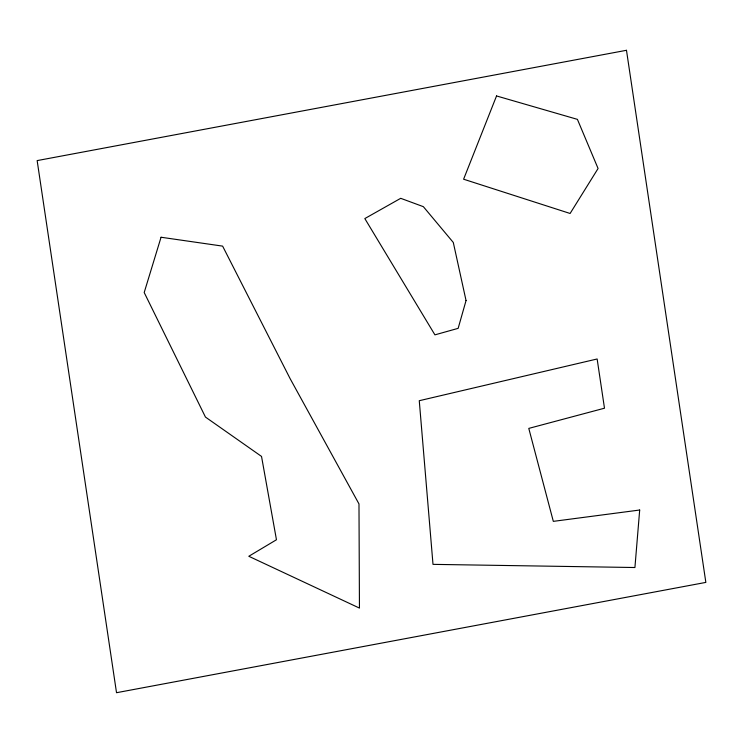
<?xml version="1.0" encoding="UTF-8"?>
<svg xmlns="http://www.w3.org/2000/svg" width="743" height="743" viewBox="0 0 743 743"><rect width="100%" height="100%" fill="white"/><g stroke="black" fill="none" stroke-linecap="round" stroke-linejoin="round"><path stroke-width="1.11" d="M639.686 510.023L634.921 567.522L433.002 564.364L419.266 400.709L597.14 358.98L604.486 408.204L528.784 428.395L553.321 521.363L639.686 510.023M466.047 300.562L458.152 328.35L434.924 334.852L364.822 218.572L400.709 198.316L423.352 206.665L453.295 242.459L466.047 300.562M161.055 237.249L144.198 292.528L205.449 417.064L261.527 456.425L276.461 539.762L248.803 556.275L359.454 608.09L358.98 503.921L290.076 378.558L222.621 246.119L161.055 237.249M496.538 95.949L463.604 179.212L570.104 213.473L598.078 168.494L577.413 119.363L496.538 95.949M626.479 50.292L37.15 160.599L116.521 692.708L705.85 582.401L626.479 50.292"/></g></svg>
